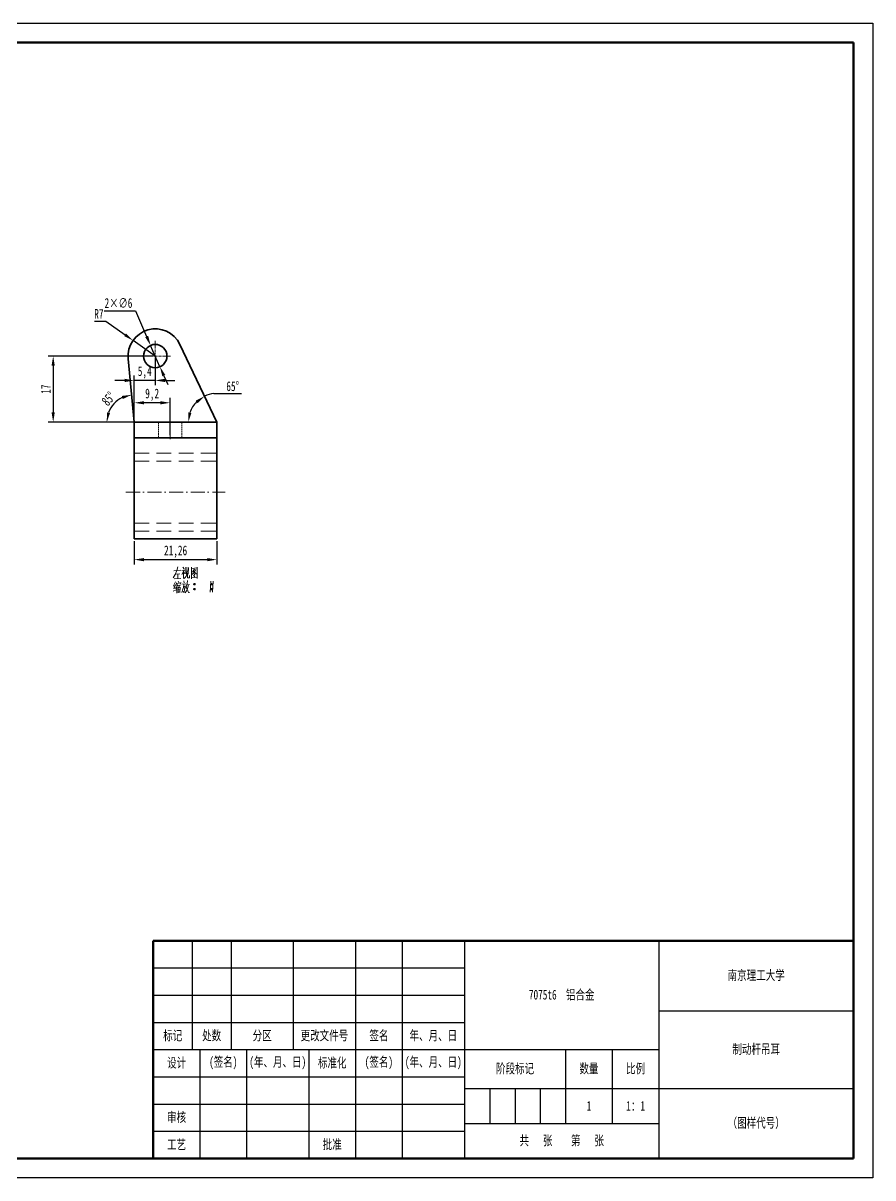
# Model space of a CAD drawing. Header units: millimetres. Extents: x 1050 to 1470, y 766 to 1063.
# Drawn here: x 1251.6 to 1470, y 765.6 to 1062.6 of the extents above; entities that cross this region are included whole.
import ezdxf

# ---------------------------------------------------------------- set-up
doc = ezdxf.new("R2010")
doc.units = ezdxf.units.MM
doc.header["$LTSCALE"] = 0.3
for name, pattern in [('CENTER', [50.8, 31.75, -6.35, 6.35, -6.35]), ('DASHDOT', [18.5, 12, -3, 0.5, -3]), ('DASHED', [19.05, 12.7, -6.35])]:
    doc.linetypes.add(name, pattern=pattern)
for name, color, linetype, lineweight in [('尺寸线', 3, 'Continuous', 25), ('粗实线', 7, 'Continuous', 50), ('细实线', 7, 'Continuous', 25), ('细文本', 7, 'Continuous', 25), ('细点画线', 1, 'CENTER', 25), ('虚线', 2, 'DASHED', 25)]:
    doc.layers.add(name, color=color, linetype=linetype, lineweight=lineweight)
doc.styles.add('NUT Standard', font='simfang.ttf', dxfattribs={"width": 0.7, "height": 2.5})
doc.dimstyles.new('NUT Standard', dxfattribs={"dimtxt": 2.5, "dimasz": 2.5, "dimexe": 1.25, "dimexo": 0.625, "dimtad": 1, "dimtoh": 1, "dimtxsty": 'NUT Standard', "dimcen": 2.5, "dimadec": 0, "dimazin": 0, "dimtfac": 1, "dimtmove": 0, "dimatfit": 3, "dimfxl": 1, "dimarcsym": 0})

# ---------------------------------------------------------------- blocks, each defined once
blk = doc.blocks.new('*D9')
at = {"layer": 'Defpoints', "color": 0, "transparency": 16777216}
for p in [(1279.83, 981.01), (1285.55, 976.98)]:
    blk.add_point(p, dxfattribs=at)
at = {"layer": '尺寸线', "color": 0, "lineweight": -2, "transparency": 16777216}
for p, q in [((1269.9, 985.93), (1272.85, 985.93)), ((1272.85, 985.93), (1277.79, 982.45)), ((1285.55, 976.98), (1279.83, 981.01))]:
    blk.add_line(p, q, dxfattribs=at)
at = {"layer": '尺寸线', "color": 0, "transparency": 16777216}
blk.add_solid([(1278.03, 982.79), (1277.55, 982.11), (1279.83, 981.01)], dxfattribs=at)
at = {"layer": '尺寸线', "color": 0, "transparency": 16777216, "insert": (1271.06, 987.82), "char_height": 2.5, "attachment_point": 5, "style": 'NUT Standard'}
blk.add_mtext('R7', dxfattribs=at)
blk = doc.blocks.new('*D10')
at = {"layer": 'Defpoints', "color": 0, "transparency": 16777216}
for p in [(1285.55, 976.98), (1259.31, 959.98), (1285.55, 959.98)]:
    blk.add_point(p, dxfattribs=at)
at = {"layer": '尺寸线', "color": 0, "lineweight": -2, "transparency": 16777216}
for p, q in [((1284.93, 976.98), (1258.06, 976.98)), ((1259.31, 974.48), (1259.31, 962.48)), ((1284.93, 959.98), (1258.06, 959.98))]:
    blk.add_line(p, q, dxfattribs=at)
at = {"layer": '尺寸线', "color": 0, "transparency": 16777216}
for points in [[(1258.89, 974.48), (1259.72, 974.48), (1259.31, 976.98)], [(1258.89, 962.48), (1259.72, 962.48), (1259.31, 959.98)]]:
    blk.add_solid(points, dxfattribs=at)
at = {"layer": '尺寸线', "color": 0, "transparency": 16777216, "insert": (1257.42, 968.48), "char_height": 2.5, "attachment_point": 5, "rotation": 90, "style": 'NUT Standard'}
blk.add_mtext('17', dxfattribs=at)
blk = doc.blocks.new('*D13')
at = {"layer": 'Defpoints', "color": 0, "transparency": 16777216}
for p in [(1280.16, 964.97), (1280.16, 955.98), (1289.35, 955.98)]:
    blk.add_point(p, dxfattribs=at)
at = {"layer": '尺寸线', "color": 0, "lineweight": -2, "transparency": 16777216}
for p, q in [((1280.16, 956.6), (1280.16, 966.22)), ((1289.35, 956.6), (1289.35, 966.22)), ((1286.85, 964.97), (1282.66, 964.97))]:
    blk.add_line(p, q, dxfattribs=at)
at = {"layer": '尺寸线', "color": 0, "transparency": 16777216}
for points in [[(1282.66, 965.39), (1282.66, 964.56), (1280.16, 964.97)], [(1286.85, 965.39), (1286.85, 964.56), (1289.35, 964.97)]]:
    blk.add_solid(points, dxfattribs=at)
at = {"layer": '尺寸线', "color": 0, "transparency": 16777216, "insert": (1284.75, 967.04), "char_height": 2.5, "attachment_point": 5, "style": 'NUT Standard'}
blk.add_mtext('9,2', dxfattribs=at)
blk = doc.blocks.new('*D18')
at = {"layer": 'Defpoints', "color": 0, "transparency": 16777216}
for p in [(1280.16, 929.98), (1301.41, 929.98), (1301.41, 924.63)]:
    blk.add_point(p, dxfattribs=at)
at = {"layer": '尺寸线', "color": 0, "lineweight": -2, "transparency": 16777216}
for p, q in [((1280.16, 929.35), (1280.16, 923.38)), ((1301.41, 929.35), (1301.41, 923.38)), ((1282.66, 924.63), (1298.91, 924.63))]:
    blk.add_line(p, q, dxfattribs=at)
at = {"layer": '尺寸线', "color": 0, "transparency": 16777216}
for points in [[(1282.66, 925.04), (1282.66, 924.21), (1280.16, 924.63)], [(1298.91, 925.04), (1298.91, 924.21), (1301.41, 924.63)]]:
    blk.add_solid(points, dxfattribs=at)
at = {"layer": '尺寸线', "color": 0, "transparency": 16777216, "insert": (1290.78, 926.69), "char_height": 2.5, "attachment_point": 5, "style": 'NUT Standard'}
blk.add_mtext('21,26', dxfattribs=at)
blk = doc.blocks.new('*D30')
at = {"layer": 'Defpoints', "color": 0, "transparency": 16777216}
for p in [(1284.35, 979.73), (1286.76, 974.23)]:
    blk.add_point(p, dxfattribs=at)
at = {"layer": '尺寸线', "color": 0, "lineweight": -2, "transparency": 16777216}
for p, q in [((1272.39, 988.65), (1280.43, 988.65)), ((1280.43, 988.65), (1283.34, 982.02)), ((1286.76, 974.23), (1284.35, 979.73)), ((1287.76, 971.94), (1288.77, 969.65))]:
    blk.add_line(p, q, dxfattribs=at)
at = {"layer": '尺寸线', "color": 0, "transparency": 16777216}
for points in [[(1283.73, 982.18), (1282.96, 981.85), (1284.35, 979.73)], [(1288.14, 972.11), (1287.38, 971.77), (1286.76, 974.23)]]:
    blk.add_solid(points, dxfattribs=at)
at = {"layer": '尺寸线', "color": 0, "transparency": 16777216, "insert": (1276.1, 990.61), "char_height": 2.5, "attachment_point": 5, "style": 'NUT Standard'}
blk.add_mtext('2×∅6', dxfattribs=at)
blk = doc.blocks.new('*D31')
at = {"layer": 'Defpoints', "color": 0, "lineweight": -3, "transparency": 16777216}
for p in [(1291.87, 979.99), (1294.54, 962.69), (1293.93, 959.98), (1301.41, 959.98), (1301.41, 959.98)]:
    blk.add_point(p, dxfattribs=at)
at = {"layer": '尺寸线', "color": 0, "lineweight": -2, "transparency": 16777216}
blk.add_line((1300.64, 967.32), (1307.76, 967.32), dxfattribs=at)
for start, end in [(96.0086, 115.4923), (134.9761, 160.5163)]:
    blk.add_arc((1301.41, 959.98), 7.39, start, end, dxfattribs=at)
at = {"layer": '尺寸线', "color": 0, "lineweight": -3, "transparency": 16777216}
for points in [[(1295.95, 965.54), (1296.43, 964.86), (1298.23, 966.65)], [(1294.86, 962.37), (1294.04, 962.51), (1294.03, 959.98)]]:
    blk.add_solid(points, dxfattribs=at)
at = {"layer": '尺寸线', "color": 0, "lineweight": -3, "transparency": 16777216, "insert": (1305.45, 969.21), "char_height": 2.5, "attachment_point": 5, "style": 'NUT Standard'}
blk.add_mtext('65°', dxfattribs=at)
blk = doc.blocks.new('*D32')
at = {"layer": 'Defpoints', "color": 0, "lineweight": -3, "transparency": 16777216}
for p in [(1285.55, 976.98), (1280.16, 970.72), (1280.16, 959.98)]:
    blk.add_point(p, dxfattribs=at)
at = {"layer": '尺寸线', "color": 0, "lineweight": -2, "transparency": 16777216}
for p, q in [((1285.55, 976.35), (1285.55, 969.47)), ((1280.16, 960.6), (1280.16, 971.97)), ((1277.66, 970.72), (1275.16, 970.72)), ((1285.55, 970.72), (1280.16, 970.72)), ((1288.05, 970.72), (1290.55, 970.72))]:
    blk.add_line(p, q, dxfattribs=at)
at = {"layer": '尺寸线', "color": 0, "lineweight": -3, "transparency": 16777216}
for points in [[(1277.66, 971.14), (1277.66, 970.3), (1280.16, 970.72)], [(1288.05, 971.14), (1288.05, 970.3), (1285.55, 970.72)]]:
    blk.add_solid(points, dxfattribs=at)
at = {"layer": '尺寸线', "color": 0, "lineweight": -3, "transparency": 16777216, "insert": (1282.85, 972.79), "char_height": 2.5, "attachment_point": 5, "style": 'NUT Standard'}
blk.add_mtext('5,4', dxfattribs=at)
blk = doc.blocks.new('*D33')
at = {"layer": 'Defpoints', "color": 0, "lineweight": -3, "transparency": 16777216}
for p in [(1278.58, 976.31), (1276.24, 965.86), (1280.16, 959.98), (1284.52, 959.98), (1293.93, 959.98)]:
    blk.add_point(p, dxfattribs=at)
at = {"layer": '尺寸线', "color": 0, "lineweight": -2, "transparency": 16777216}
blk.add_line((1279.53, 959.98), (1271.84, 959.98), dxfattribs=at)
blk.add_arc((1280.16, 959.98), 7.06, 115.8797, 159.6126, dxfattribs=at)
at = {"layer": '尺寸线', "color": 0, "lineweight": -3, "transparency": 16777216}
for points in [[(1276.96, 966.73), (1277.18, 965.93), (1279.48, 967.01)], [(1273.94, 962.37), (1273.12, 962.51), (1273.09, 959.98)]]:
    blk.add_solid(points, dxfattribs=at)
at = {"layer": '尺寸线', "color": 0, "lineweight": -3, "transparency": 16777216, "insert": (1273.53, 966), "char_height": 2.5, "attachment_point": 5, "rotation": 47.7462, "style": 'NUT Standard'}
blk.add_mtext('85°', dxfattribs=at)

msp = doc.modelspace()

# ---------------------------------------------------------------- linework, layer by layer
for p, q in [((1050.042, 1062.619), (1470.042, 1062.619)), ((1470.042, 1062.619), (1470.042, 765.619)), ((1470.042, 765.619), (1050.042, 765.619))]:
    msp.add_line(p, q)
at = {"color": 7, "linetype": 'DASHED', "lineweight": 13, "ltscale": 0.1}
for p, q in [((1286.351, 959.978), (1286.351, 955.978)), ((1292.351, 959.978), (1292.351, 955.978))]:
    msp.add_line(p, q, dxfattribs=at)
at = {"color": 7, "linetype": 'DASHED', "lineweight": 13, "ltscale": 0.25}
msp.add_line((1280.155, 931.978), (1280.155, 941.978), dxfattribs=at)
at = {"color": 7, "lineweight": 35}
msp.add_line((1301.414, 931.978), (1301.414, 941.978), dxfattribs=at)
at = {"color": 7, "lineweight": 13}
for points in [[(1290.683, 920.808), (1290.123, 919.933)], [(1290.333, 921.788), (1292.153, 921.928)], [(1291.138, 921.858), (1290.683, 920.808)], [(1290.823, 920.878), (1291.908, 920.983)], [(1291.348, 922.803), (1291.138, 921.858)], [(1291.348, 920.913), (1291.313, 919.723)], [(1293.028, 922.033), (1292.853, 921.543), (1292.363, 920.808)], [(1292.398, 921.823), (1292.958, 921.893)], [(1292.678, 922.698), (1292.958, 922.278)], [(1292.853, 921.543), (1292.853, 919.758)], [(1292.853, 921.368), (1293.168, 921.053)], [(1293.448, 922.663), (1293.448, 920.983)], [(1294.113, 922.488), (1293.448, 922.418)], [(1293.658, 921.018), (1293.483, 920.388)], [(1293.763, 922.068), (1293.658, 921.018)], [(1293.798, 920.038), (1293.798, 921.123)], [(1294.043, 920.913), (1294.113, 922.593)], [(1294.883, 922.698), (1294.883, 921.228), (1294.883, 919.723)], [(1294.883, 922.663), (1294.883, 921.263), (1294.883, 919.863)], [(1296.353, 922.523), (1294.883, 922.383)], [(1294.953, 920.773), (1295.443, 921.193)], [(1295.653, 922.243), (1295.093, 921.438)], [(1295.408, 921.683), (1296.108, 920.948)], [(1295.443, 921.893), (1295.898, 921.963)], [(1295.443, 921.193), (1295.653, 921.473)], [(1295.513, 920.983), (1295.758, 920.703)], [(1295.653, 921.473), (1296.003, 922.103)], [(1296.108, 920.948), (1296.283, 920.983)], [(1296.318, 919.898), (1296.318, 921.263), (1296.353, 922.663)], [(1290.648, 917.938), (1290.228, 917.798)], [(1290.718, 918.953), (1290.263, 917.868)], [(1290.788, 918.183), (1290.333, 917.168)], [(1290.438, 919.688), (1292.153, 919.793)], [(1291.033, 918.638), (1290.928, 918.078)], [(1291.033, 918.498), (1292.083, 918.638)], [(1291.278, 918.218), (1291.103, 917.658)], [(1291.348, 917.938), (1292.048, 918.043)], [(1291.418, 919.128), (1291.593, 918.743)], [(1291.663, 917.973), (1291.593, 917.413)], [(1292.118, 918.743), (1291.978, 918.288)], [(1292.888, 918.358), (1292.783, 917.448), (1292.678, 917.028), (1292.363, 916.153)], [(1292.398, 918.288), (1293.448, 918.428)], [(1293.203, 917.868), (1293.098, 917.028), (1292.958, 916.188), (1292.748, 916.468)], [(1292.818, 917.693), (1293.203, 917.763)], [(1292.888, 919.198), (1292.993, 918.638)], [(1292.958, 919.758), (1293.238, 920.038)], [(1293.238, 920.038), (1293.483, 920.388)], [(1293.588, 917.868), (1293.413, 917.308)], [(1293.728, 918.498), (1293.588, 917.868)], [(1293.658, 918.113), (1294.358, 918.253)], [(1293.798, 919.233), (1293.728, 918.498)], [(1293.938, 919.933), (1293.798, 920.038)], [(1294.078, 918.183), (1293.868, 917.238)], [(1294.358, 919.933), (1293.938, 919.933)], [(1294.358, 920.563), (1294.358, 919.933)], [(1294.883, 919.968), (1296.248, 920.073)], [(1295.408, 920.598), (1295.758, 920.213)], [(1295.408, 918.323), (1295.793, 918.323)], [(1295.443, 918.428), (1295.758, 918.428)], [(1295.443, 918.183), (1295.758, 918.183)], [(1296.318, 919.793), (1296.318, 919.898), (1296.248, 920.073)], [(1299.853, 919.058), (1299.748, 917.658), (1299.643, 916.258)], [(1299.853, 918.323), (1300.238, 918.323)], [(1299.888, 918.428), (1300.203, 918.428)], [(1299.888, 918.183), (1300.203, 918.183)], [(1300.448, 919.058), (1300.343, 917.658), (1300.238, 916.258)], [(1290.193, 916.503), (1290.893, 916.888)], [(1290.298, 917.168), (1290.823, 917.343)], [(1291.103, 917.658), (1290.788, 917.168)], [(1291.138, 917.728), (1291.138, 916.013)], [(1291.418, 917.518), (1291.453, 916.118)], [(1291.418, 917.413), (1291.943, 917.483)], [(1291.453, 916.853), (1291.838, 916.923)], [(1291.908, 916.363), (1291.488, 916.293)], [(1291.978, 917.588), (1291.908, 916.188)], [(1293.588, 916.608), (1293.203, 916.083)], [(1293.518, 917.623), (1294.078, 916.188)], [(1293.868, 917.238), (1293.588, 916.608)], [(1294.078, 916.188), (1294.393, 916.188)], [(1295.408, 917.063), (1295.793, 917.063)], [(1295.443, 917.168), (1295.758, 917.168)], [(1295.443, 916.923), (1295.758, 916.923)], [(1299.853, 917.063), (1300.238, 917.063)], [(1299.888, 917.168), (1300.203, 917.168)], [(1299.888, 916.923), (1300.203, 916.923)]]:
    msp.add_lwpolyline(points, dxfattribs=at)
for points in [[(1295.513, 918.113), (1295.688, 918.113), (1295.793, 918.218), (1295.793, 918.393), (1295.688, 918.498), (1295.513, 918.498), (1295.408, 918.393), (1295.408, 918.218)], [(1299.958, 918.113), (1300.133, 918.113), (1300.238, 918.218), (1300.238, 918.393), (1300.133, 918.498), (1299.958, 918.498), (1299.853, 918.393), (1299.853, 918.218)], [(1295.513, 916.853), (1295.688, 916.853), (1295.793, 916.958), (1295.793, 917.133), (1295.688, 917.238), (1295.513, 917.238), (1295.408, 917.133), (1295.408, 916.958)], [(1299.958, 916.853), (1300.133, 916.853), (1300.238, 916.958), (1300.238, 917.133), (1300.133, 917.238), (1299.958, 917.238), (1299.853, 917.133), (1299.853, 916.958)]]:
    msp.add_lwpolyline(points, close=True, dxfattribs=at)
at = {"layer": '粗实线'}
for p, q in [((1075.042, 1057.619), (1465.042, 1057.619)), ((1465.042, 1057.619), (1465.042, 770.619)), ((1285.042, 826.619), (1465.042, 826.619)), ((1285.042, 770.619), (1285.042, 826.619)), ((1465.042, 770.619), (1075.042, 770.619)), ((1285.042, 770.619), (1465.042, 770.619))]:
    msp.add_line(p, q, dxfattribs=at)
at = {"layer": '粗实线', "color": 7, "lineweight": 35}
for p, q in [((1291.871, 979.991), (1301.414, 959.978)), ((1278.585, 976.308), (1280.155, 959.978)), ((1280.155, 959.978), (1284.521, 959.978)), ((1280.155, 959.978), (1280.155, 955.978)), ((1284.521, 959.978), (1293.927, 959.978)), ((1301.414, 959.978), (1293.927, 959.978)), ((1301.414, 959.978), (1301.414, 955.978)), ((1280.155, 955.978), (1284.521, 955.978)), ((1280.155, 941.978), (1280.155, 955.978)), ((1284.521, 955.978), (1293.927, 955.978)), ((1301.414, 955.978), (1293.927, 955.978)), ((1301.414, 941.978), (1301.414, 955.978)), ((1301.414, 941.978), (1301.414, 951.978)), ((1280.155, 929.978), (1280.155, 941.978)), ((1301.414, 929.978), (1301.414, 941.978)), ((1280.155, 929.978), (1301.414, 929.978))]:
    msp.add_line(p, q, dxfattribs=at)
at = {"layer": '粗实线', "color": 7, "linetype": 'DASHED', "lineweight": 13, "ltscale": 0.25}
msp.add_line((1280.155, 941.978), (1280.155, 951.978), dxfattribs=at)
at = {"layer": '粗实线', "color": 7, "lineweight": 35}
msp.add_circle((1285.553, 976.978), 3, dxfattribs=at)
msp.add_arc((1285.553, 976.978), 7, 25.49232, 185.49233, dxfattribs=at)
at = {"layer": '细实线'}
for p, q in [((1295.042, 826.619), (1295.042, 798.619)), ((1305.042, 826.619), (1305.042, 798.619)), ((1321.042, 826.619), (1321.042, 798.619)), ((1337.042, 826.619), (1337.042, 798.619)), ((1349.042, 826.619), (1349.042, 798.619)), ((1365.042, 826.619), (1365.042, 770.619)), ((1415.042, 826.619), (1415.042, 770.619)), ((1285.042, 819.619), (1365.042, 819.619)), ((1285.042, 812.619), (1365.042, 812.619)), ((1415.042, 808.619), (1465.042, 808.619)), ((1285.042, 805.619), (1365.042, 805.619)), ((1285.042, 798.619), (1415.042, 798.619)), ((1297.042, 798.619), (1297.042, 770.619)), ((1309.042, 798.619), (1309.042, 770.619)), ((1325.042, 798.619), (1325.042, 770.619)), ((1337.042, 798.619), (1337.042, 770.619)), ((1349.042, 798.619), (1349.042, 770.619)), ((1391.042, 798.619), (1391.042, 779.619)), ((1403.042, 798.619), (1403.042, 779.619)), ((1285.042, 791.619), (1365.042, 791.619)), ((1365.042, 788.619), (1465.042, 788.619)), ((1371.542, 788.619), (1371.542, 779.619)), ((1378.042, 788.619), (1378.042, 779.619)), ((1384.542, 788.619), (1384.542, 779.619)), ((1285.042, 784.619), (1365.042, 784.619)), ((1365.042, 779.619), (1415.042, 779.619)), ((1285.042, 777.619), (1365.042, 777.619))]:
    msp.add_line(p, q, dxfattribs=at)
at = {"layer": '细点画线', "linetype": 'DASHDOT', "lineweight": 13, "ltscale": 0.195}
msp.add_line((1285.553, 980.878), (1285.553, 973.078), dxfattribs=at)
at = {"layer": '细点画线', "linetype": 'DASHDOT', "lineweight": 13, "ltscale": 0.195001}
msp.add_line((1289.453, 976.978), (1281.653, 976.978), dxfattribs=at)
at = {"layer": '细点画线', "linetype": 'DASHDOT', "lineweight": 13, "ltscale": 0.120015}
msp.add_line((1289.351, 960.378), (1289.351, 955.578), dxfattribs=at)
at = {"layer": '细点画线', "linetype": 'DASHDOT', "lineweight": 13}
msp.add_line((1278.029, 941.978), (1303.539, 941.978), dxfattribs=at)
at = {"layer": '虚线', "linetype": 'DASHED', "lineweight": 13, "ltscale": 0.1}
for p, q in [((1286.351, 959.978), (1286.351, 955.978)), ((1292.351, 959.978), (1292.351, 955.978))]:
    msp.add_line(p, q, dxfattribs=at)
at = {"layer": '虚线', "linetype": 'DASHED', "lineweight": 13}
for p, q in [((1280.155, 951.978), (1301.414, 951.978)), ((1280.155, 951.978), (1301.414, 951.978)), ((1280.155, 949.978), (1301.414, 949.978)), ((1280.155, 933.978), (1301.414, 933.978)), ((1280.155, 931.978), (1301.414, 931.978)), ((1280.155, 931.978), (1301.414, 931.978))]:
    msp.add_line(p, q, dxfattribs=at)

# ---------------------------------------------------------------- texts
at = {"layer": '粗实线', "char_height": 2.5, "attachment_point": 5, "style": 'NUT Standard'}
for s, insert in [('\\pxqc;{\\fFangSong|b0|i0|c134|p49;1}', (1397.042, 784.119)), ('\\pxqc;{\\fFangSong|b0|i0|c134|p49;1：1}', (1409.042, 784.119))]:
    msp.add_mtext_dynamic_manual_height_columns(s, width=12, gutter_width=12.5, heights=[0], dxfattribs=dict(at, insert=insert))
at = {"layer": '细文本', "char_height": 2.5, "attachment_point": 5, "style": 'NUT Standard'}
for s, insert, width in [('{\\fFangSong|b0|i0|c134|p49;南京理工大学}', (1440.042, 817.619), 50), ('7075t6  铝合金', (1390.042, 812.619), 50), ('标记', (1290.042, 802.119), 10), ('处数', (1300.042, 802.119), 10), ('分区', (1313.042, 802.119), 16), ('更改文件号', (1329.042, 802.119), 16), ('签名', (1343.042, 802.119), 12), ('年、月、日', (1357.042, 802.119), 16), ('制动杆吊耳', (1440.042, 798.619), 50), ('设计', (1291.042, 795.119), 12), ('(签名)', (1303.042, 795.119), 12), ('(年、月、日)', (1317.042, 795.119), 16), ('标准化', (1331.042, 795.119), 12), ('(签名)', (1343.042, 795.119), 12), ('(年、月、日)', (1357.042, 795.119), 16), ('阶段标记', (1378.042, 793.619), 26), ('数量', (1397.042, 793.619), 12), ('比例', (1409.042, 793.619), 12), ('审核', (1291.042, 781.119), 12), ('（图样代号）', (1440.042, 779.619), 50), ('工艺', (1291.042, 774.119), 12), ('批准', (1331.042, 774.119), 12), ('共   张    第   张', (1390.042, 775.119), 50)]:
    msp.add_mtext(s, dxfattribs=dict(at, insert=insert, width=width))

# ---------------------------------------------------------------- dimensions: what is measured, and where the dimension line sits
at = {"layer": '尺寸线'}
dim = msp.add_diameter_dim_2p(p1=(1286.758, 974.231), p2=(1284.348, 979.726), text='2×<>', dimstyle='NUT Standard', dxfattribs=at)
dim.commit()
dim.dimension.update_dxf_attribs({"geometry": '*D30', "text_midpoint": (1276.099, 988.651), "dimtype": 163})
dim = msp.add_radius_dim(center=(1285.553, 976.978), mpoint=(1279.831, 981.011), dimstyle='NUT Standard', dxfattribs=at)
dim.commit()
dim.dimension.update_dxf_attribs({"geometry": '*D9', "text_midpoint": (1271.065, 985.928), "dimtype": 164})
at = {"layer": '尺寸线', "lineweight": -3}
for base, line1, line2, picture, middle in [((1294.54, 962.686), ((1301.414, 959.978), (1293.927, 959.978)), ((1291.871, 979.991), (1301.414, 959.978)), '*D31', (1305.45, 969.214)), ((1276.24, 965.857), ((1284.521, 959.978), (1293.927, 959.978)), ((1278.585, 976.308), (1280.155, 959.978)), '*D33', (1273.529, 965.998))]:
    dim = msp.add_angular_dim_2l(base=base, line1=line1, line2=line2, dimstyle='NUT Standard', dxfattribs=at)
    dim.commit()
    dim.dimension.update_dxf_attribs({"geometry": picture, "text_midpoint": middle})
at = {"layer": '尺寸线'}
for p1, p2, distance, picture, middle in [((1285.553, 976.978), (1285.553, 959.978), -26.246, '*D10', (1257.418, 968.478)), ((1289.351, 955.978), (1280.155, 955.978), -8.994, '*D13', (1284.753, 967.04))]:
    dim = msp.add_aligned_dim(p1=p1, p2=p2, distance=distance, dimstyle='NUT Standard', dxfattribs=at)
    dim.commit()
    dim.dimension.update_dxf_attribs({"geometry": picture, "text_midpoint": middle})
at = {"layer": '尺寸线', "lineweight": -3}
dim = msp.add_linear_dim(base=(1280.155, 970.719), p1=(1285.553, 976.978), p2=(1280.155, 959.978), dimstyle='NUT Standard', dxfattribs=at)
dim.commit()
dim.dimension.update_dxf_attribs({"geometry": '*D32', "text_midpoint": (1282.854, 972.787)})
at = {"layer": '尺寸线'}
dim = msp.add_linear_dim(base=(1301.414, 924.626), p1=(1280.155, 929.978), p2=(1301.414, 929.978), dimstyle='NUT Standard', dxfattribs=at)
dim.commit()
dim.dimension.update_dxf_attribs({"geometry": '*D18', "text_midpoint": (1290.784, 926.694)})

doc.saveas('drawing.dxf')
